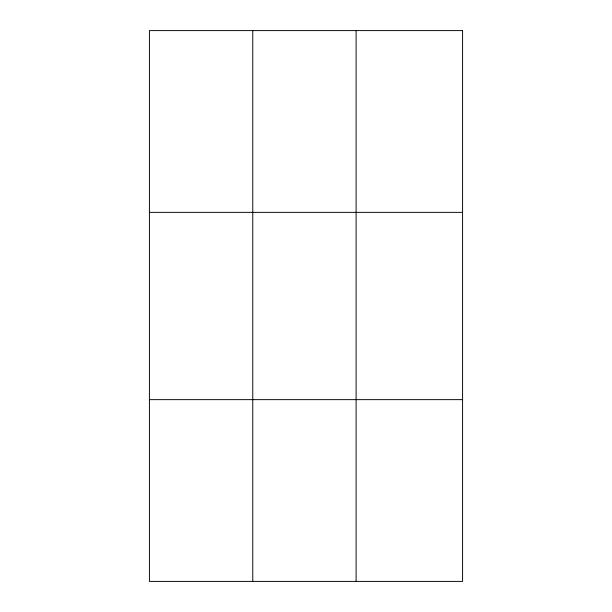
<?xml version="1.0" encoding="UTF-8"?>
<svg xmlns="http://www.w3.org/2000/svg" width="612" height="612" viewBox="0 0 612 612"><rect width="100%" height="100%" fill="white"/><g stroke="black" fill="none" stroke-linecap="round" stroke-linejoin="round"><path stroke-width="0.92" d="M252.764 581.4L252.764 30.6M356.108 581.4L356.108 30.6M149.42 212.364L462.58 212.364M149.42 399.636L462.58 399.636M462.58 30.6L462.58 581.4L149.42 581.4L149.42 30.6L462.58 30.6"/></g></svg>
